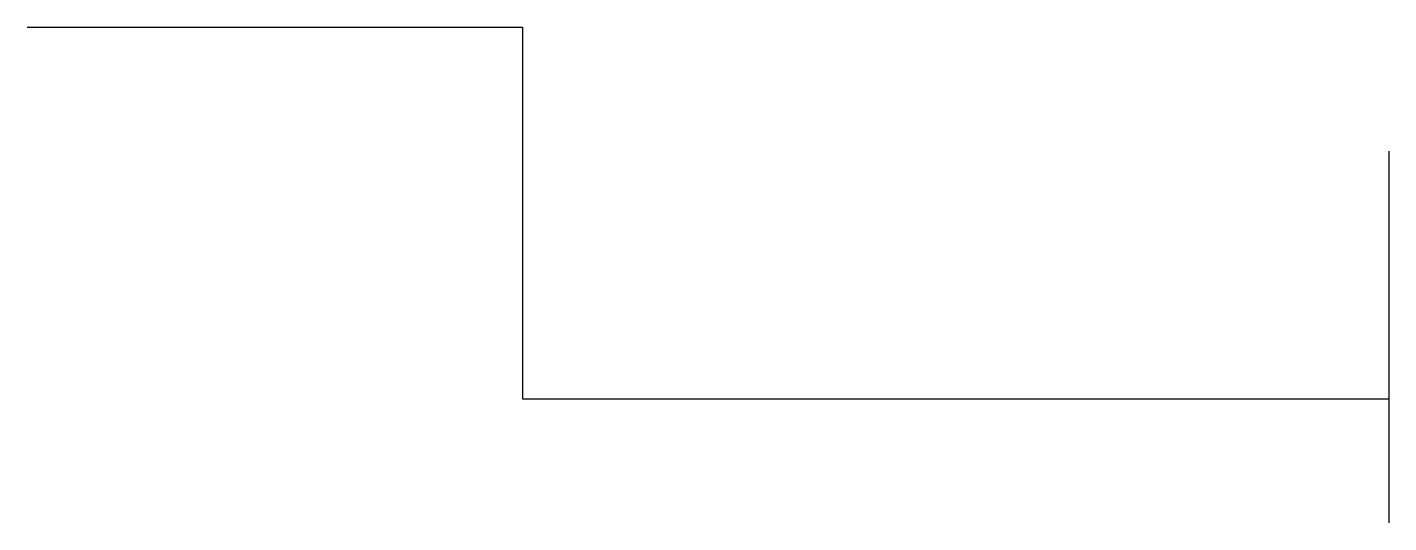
# Model space of a CAD drawing. Extents: x 12 to 23, y 14 to 18.
import ezdxf

# ---------------------------------------------------------------- set-up
doc = ezdxf.new("R2010")
doc.units = 0
doc.layers.get('0').update_dxf_attribs({"lineweight": 25, "true_color": 0xffffff})

msp = doc.modelspace()

# ---------------------------------------------------------------- linework, layer by layer
msp.add_line((23, 17), (23, 14))
msp.add_lwpolyline([(12, 18), (16, 18), (16, 15), (23, 15)])

doc.saveas('drawing.dxf')
